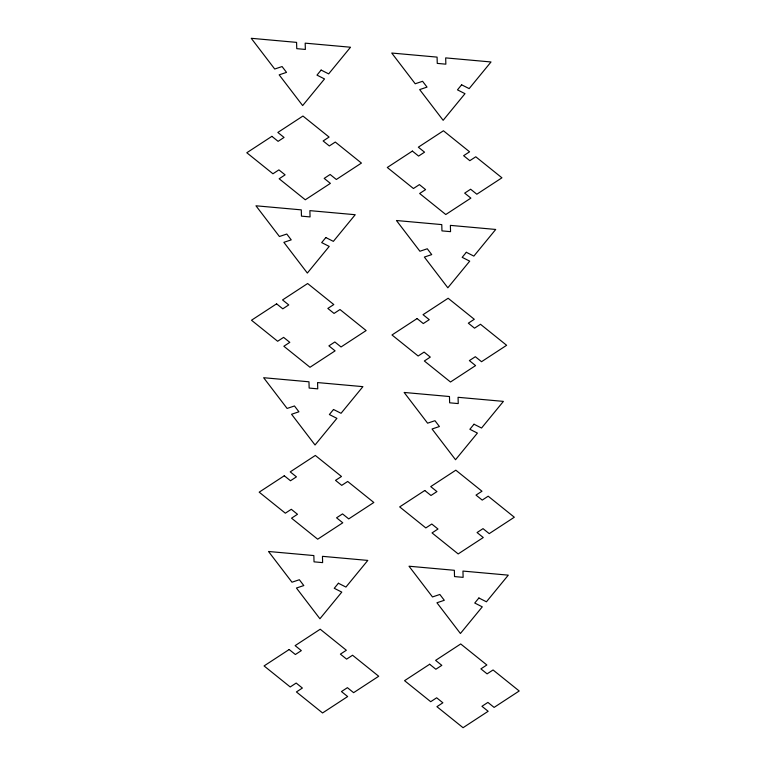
<?xml version="1.0" encoding="UTF-8"?>
<svg xmlns="http://www.w3.org/2000/svg" width="766" height="766" viewBox="0 0 766 766"><rect width="100%" height="100%" fill="white"/><g stroke="black" fill="none" stroke-linecap="round" stroke-linejoin="round"><path stroke-width="1.15" d="M321.126 70.07L316.98 75.125L324.516 78.936L302.647 105.574L279.169 74.848L286.532 72.377L282.08 66.556L274.716 69.026L251.238 38.3L296.586 42.379L296.758 48.66L305.356 49.436L305.184 43.155L350.522 47.233L328.662 73.881L321.126 70.07M325.828 237.556L321.682 242.602L329.217 246.413L307.348 273.06L283.87 242.334L291.233 239.863L286.781 234.042L279.418 236.512L255.949 205.786L301.287 209.865L301.459 216.146L310.058 216.922L309.885 210.64L355.223 214.719L333.363 241.367L325.828 237.556M461.62 84.806L457.474 89.861L465 93.672L443.141 120.31L419.663 89.584L427.026 87.113L422.573 81.292L415.21 83.762L391.732 53.036L437.08 57.115L437.252 63.396L445.85 64.172L445.678 57.89L491.016 61.969L469.156 88.617L461.62 84.806M333.516 409.484L329.37 414.54L336.906 418.351L315.037 444.989L291.559 414.262L298.922 411.792L294.47 405.97L287.106 408.441L263.638 377.715L308.976 381.794L309.148 388.075L317.746 388.85L317.574 382.569L362.912 386.648L341.052 413.295L333.516 409.484M466.322 252.292L462.176 257.338L469.711 261.149L447.842 287.796L424.364 257.07L431.727 254.599L427.275 248.778L419.912 251.248L396.443 220.522L441.781 224.601L441.953 230.882L450.552 231.658L450.379 225.376L495.717 229.455L473.857 256.103L466.322 252.292M338.4 583.252L334.254 588.298L341.789 592.108L319.92 618.756L296.442 588.029L303.805 585.559L299.353 579.738L291.99 582.208L268.512 551.482L313.859 555.561L314.031 561.842L322.63 562.617L322.457 556.336L367.795 560.415L345.935 587.062L338.4 583.252M474.01 424.22L469.864 429.276L477.4 433.087L455.531 459.724L432.053 428.998L439.416 426.528L434.964 420.706L427.6 423.177L404.132 392.451L449.47 396.529L449.642 402.811L458.24 403.586L458.068 397.305L503.406 401.384L481.546 428.031L474.01 424.22M478.894 597.987L474.748 603.034L482.283 606.844L460.414 633.492L436.936 602.765L444.299 600.295L439.847 594.473L432.484 596.944L409.006 566.218L454.353 570.297L454.525 576.578L463.124 577.353L462.951 571.072L508.289 575.151L486.429 601.798L478.894 597.987M271.892 136.348L246.796 152.75L272.945 173.777L278.901 169.88L285.105 174.868L279.15 178.765L305.289 199.782L330.385 183.38L324.181 178.392L330.136 174.495L336.341 179.483L361.437 163.072L335.288 142.055L329.332 145.942L323.128 140.954L329.083 137.066L302.943 116.039L277.847 132.451L284.052 137.44L278.096 141.337L271.892 136.348M412.386 151.084L387.29 167.486L413.439 188.513L419.395 184.616L425.599 189.604L419.644 193.501L445.783 214.518L470.879 198.116L464.675 193.128L470.63 189.231L476.835 194.219L501.931 177.808L475.782 156.791L469.826 160.678L463.622 155.69L469.577 151.802L443.437 130.775L418.341 147.187L424.546 152.175L418.59 156.072L412.386 151.084M276.593 303.834L251.497 320.236L277.646 341.263L283.602 337.366L289.807 342.354L283.851 346.251L310 367.268L335.096 350.857L328.892 345.868L334.838 341.981L341.042 346.969L366.138 330.558L339.999 309.541L334.043 313.428L327.838 308.439L333.794 304.552L307.645 283.525L282.549 299.937L288.753 304.925L282.798 308.822L276.593 303.834M417.087 318.57L391.991 334.972L418.14 355.999L424.096 352.101L430.3 357.09L424.345 360.987L450.494 382.004L475.581 365.593L469.376 360.604L475.332 356.717L481.536 361.705L506.632 345.294L480.493 324.277L474.537 328.164L468.332 323.175L474.288 319.288L448.139 298.261L423.043 314.673L429.247 319.661L423.292 323.558L417.087 318.57M284.282 475.763L259.186 492.165L285.335 513.191L291.291 509.294L297.495 514.283L291.54 518.18L317.689 539.197L342.775 522.795L336.571 517.806L342.526 513.909L348.731 518.898L373.827 502.486L347.687 481.469L341.732 485.357L335.527 480.368L341.483 476.481L315.333 455.454L290.237 471.866L296.442 476.854L290.486 480.751L284.282 475.763M424.776 490.499L399.68 506.9L425.829 527.927L431.785 524.03L437.989 529.019L432.034 532.916L458.183 553.933L483.269 537.531L477.065 532.542L483.02 528.645L489.225 533.634L514.321 517.222L488.181 496.205L482.226 500.093L476.021 495.104L481.977 491.217L455.827 470.19L430.731 486.601L436.936 491.59L430.98 495.487L424.776 490.499M289.165 649.52L264.069 665.932L290.218 686.958L296.174 683.061L302.379 688.05L296.423 691.947L322.563 712.964L347.659 696.553L341.454 691.564L347.41 687.677L353.614 692.665L378.71 676.254L352.561 655.236L346.605 659.124L340.401 654.135L346.356 650.248L320.217 629.221L295.121 645.633L301.325 650.621L295.37 654.509L289.165 649.52M429.659 664.256L404.563 680.668L430.712 701.694L436.668 697.797L442.872 702.786L436.917 706.683L463.057 727.7L488.153 711.288L481.948 706.3L487.904 702.412L494.108 707.401L519.204 690.989L493.055 669.972L487.099 673.86L480.895 668.871L486.85 664.984L460.711 643.957L435.615 660.369L441.819 665.357L435.864 669.245L429.659 664.256"/></g></svg>
